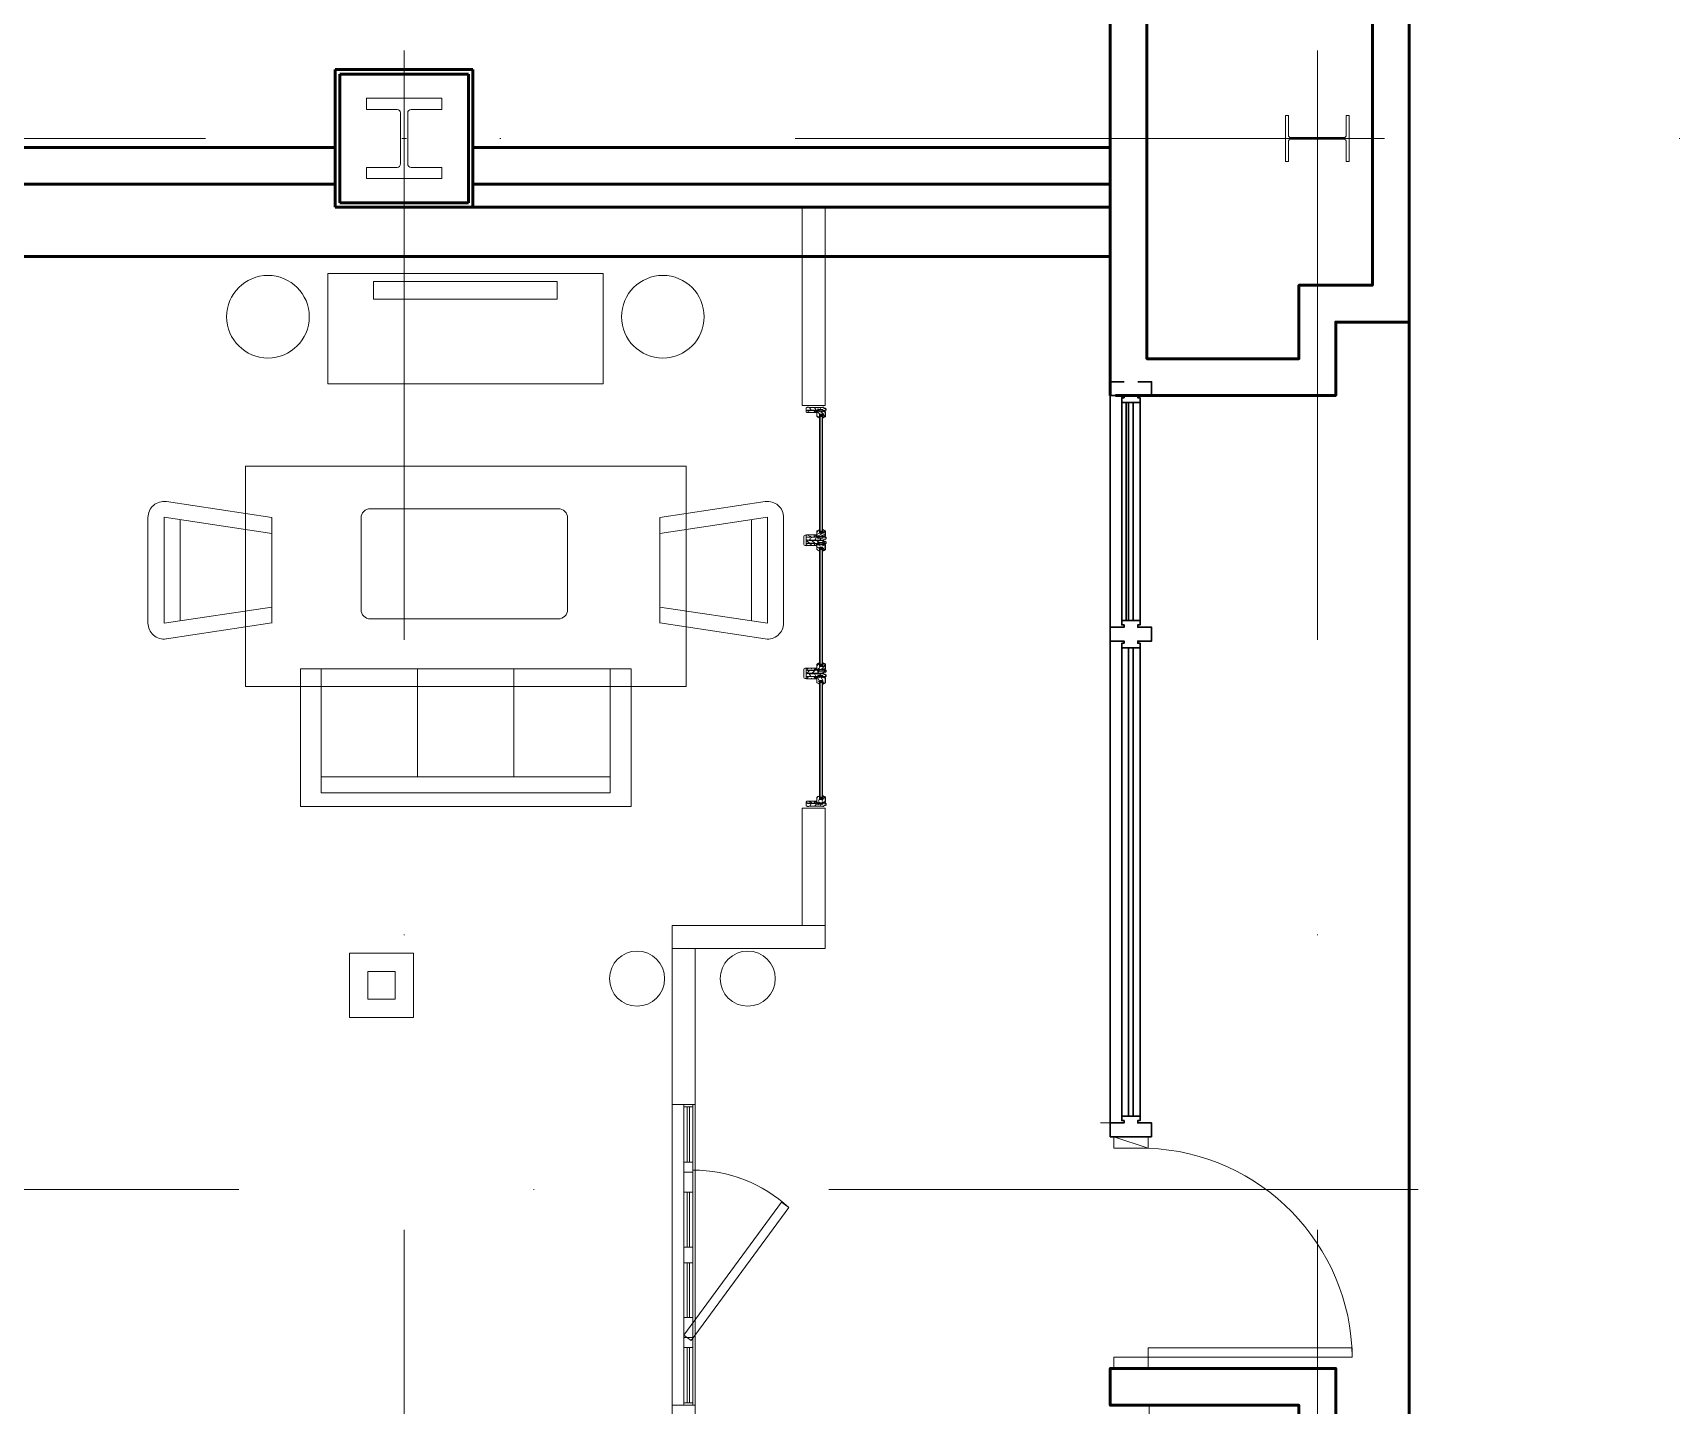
# Model space of a CAD drawing. Header units: inches. Extents: x -399 to 3145, y -842 to 1753.
# Drawn here: x 2511.1 to 2868.4, y 372 to 671 of the extents above; entities that cross this region are included whole.
import ezdxf

# ---------------------------------------------------------------- set-up
doc = ezdxf.new("R2010")
doc.units = ezdxf.units.IN
doc.header["$MEASUREMENT"] = 0
doc.linetypes.add('IMPORT-DGN Style 4 _2_', pattern=[256.963558, 128.401528, -64.200764, 0.160502, -64.200764])
for name, color, linetype, lineweight in [('Level 10', 7, 'Continuous', 9), ('Level 12', 7, 'Continuous', 9), ('Level 16', 7, 'Continuous', 9), ('Level 25', 7, 'Continuous', 9), ('Level 28', 7, 'Continuous', 9), ('Level 52', 7, 'Continuous', 9)]:
    doc.layers.add(name, color=color, linetype=linetype, lineweight=lineweight)

# ---------------------------------------------------------------- blocks, each defined once
blk = doc.blocks.new('1st-Floor-WCB_dwg_SOFA6_2-825220-Level 1')
at = {"layer": 'Level 52'}
for p, q in [((-219.5, -182.9), (-219.5, 0)), ((-219.5, 0), (219.5, 0)), ((219.5, 0), (219.5, -182.9)), ((-192, -39.6), (192, -39.6)), ((-64, -182.9), (-64, -39.6)), ((64, -182.9), (64, -39.6)), ((-219.5, -182.9), (219.5, -182.9))]:
    blk.add_line(p, q, dxfattribs=at)
at = {"layer": 'Level 52', "flags": 128}
blk.add_lwpolyline([(-192, -182.9), (-192, -18.3), (192, -18.3), (192, -182.9)], dxfattribs=at)
blk = doc.blocks.new('1st-Floor-WCB_dwg_LOUNG27_2-825221-Level 1')
at = {"layer": 'Level 52'}
for p, q in [((70.1, 0), (-70.1, 0)), ((-70, -164.6), (-91.2, -24.4)), ((-67.1, -42.7), (67.1, -42.7)), ((91.2, -24.4), (70, -164.6))]:
    blk.add_line(p, q, dxfattribs=at)
at = {"layer": 'Level 52', "flags": 128}
for points in [[(48.8, -164.6), (70.4, -21.4), (-70.4, -21.4), (-48.8, -164.6)], [(70.1, -164.6), (-30.5, -164.6), (-70.1, -164.6)]]:
    blk.add_lwpolyline(points, dxfattribs=at)
at = {"layer": 'Level 52'}
for centre, start, end in [((-70.1, -21.3), 90, 188.1301), ((70.1, -21.3), 351.8699, 90)]:
    blk.add_arc(centre, 21.3, start, end, dxfattribs=at)
blk = doc.blocks.new('1st-Floor-WCB_dwg_TBLCOFFE_2-825222-Level 1')
at = {"layer": 'Level 52'}
for p, q in [((-125, 0), (125, 0)), ((-137.2, -134.1), (-137.2, -12.2)), ((137.2, -12.2), (137.2, -134.1)), ((125, -146.3), (-125, -146.3))]:
    blk.add_line(p, q, dxfattribs=at)
for centre, start, end in [((125, -12.2), 360, 90), ((-125, -12.2), 90, 180), ((-125, -134.1), 180, 270), ((125, -134.1), 270, 0)]:
    blk.add_arc(centre, 12.2, start, end, dxfattribs=at)
blk = doc.blocks.new('1st-Floor-WCB_dwg_14W342-825230-Level 1')
at = {"layer": 'Level 12'}
for p, q in [((-3, 0), (3, 0)), ((0, 3), (0, -3)), ((3.6, -4.8), (6.9, -4.8))]:
    blk.add_line(p, q, dxfattribs=at)
at = {"layer": 'Level 12', "flags": 128}
for points in [[(-53.3, -49.9), (-53.3, -25), (-53.3, 0), (-53.3, 25), (-53.3, 49.9)], [(-53.3, 49.9), (-49.6, 49.9), (-45.9, 49.9), (-42.2, 49.9), (-38.5, 49.9)], [(-38.5, 49.9), (-38.5, 39.8), (-38.5, 29.6), (-38.5, 19.5), (-38.5, 9.3)], [(38.5, 9.3), (38.5, 19.5), (38.5, 29.6), (38.5, 39.8), (38.5, 49.9)], [(38.5, 49.9), (42.2, 49.9), (45.9, 49.9), (49.6, 49.9), (53.3, 49.9)], [(53.3, 49.9), (53.3, 25), (53.3, 0), (53.3, -25), (53.3, -49.9)], [(-33.9, 4.8), (-17, 4.8), (0, 4.8), (17, 4.8), (33.9, 4.8)], [(-38.5, -9.3), (-38.5, -19.5), (-38.5, -29.6), (-38.5, -39.8), (-38.5, -49.9)], [(33.9, -4.8), (17, -4.8), (0, -4.8), (-17, -4.8), (-33.9, -4.8)], [(38.5, -49.9), (38.5, -39.8), (38.5, -29.6), (38.5, -19.5), (38.5, -9.3)], [(-38.5, -49.9), (-42.2, -49.9), (-45.9, -49.9), (-49.6, -49.9), (-53.3, -49.9)], [(53.3, -49.9), (49.6, -49.9), (45.9, -49.9), (42.2, -49.9), (38.5, -49.9)]]:
    blk.add_lwpolyline(points, dxfattribs=at)
at = {"layer": 'Level 12'}
for centre, start, end in [((-33.9, 9.3), 180, 270), ((33.9, 9.3), 270, 360), ((-33.9, -9.3), 90, 180), ((33.9, -9.3), 0, 90)]:
    blk.add_arc(centre, 4.57, start, end, dxfattribs=at)
blk = doc.blocks.new('1st-Floor-WCB_dwg_14W61-825238-Level 1')
at = {"layer": 'Level 12'}
for p, q in [((-3, 0), (3, 0)), ((0, 3), (0, -3))]:
    blk.add_line(p, q, dxfattribs=at)
at = {"layer": 'Level 12', "flags": 128}
for points in [[(-38.5, 30.5), (-39.4, 30.5), (-40.4, 30.5), (-41.3, 30.5), (-42.3, 30.5)], [(-42.3, 30.5), (-42.3, 15.2), (-42.3, 0), (-42.3, -15.2), (-42.3, -30.5)], [(-38.5, 4.2), (-38.5, 10.8), (-38.5, 17.3), (-38.5, 23.9), (-38.5, 30.5)], [(42.3, 30.5), (41.3, 30.5), (40.4, 30.5), (39.4, 30.5), (38.5, 30.5)], [(38.5, 30.5), (38.5, 23.9), (38.5, 17.3), (38.5, 10.8), (38.5, 4.2)], [(42.3, -30.5), (42.3, -15.2), (42.3, 0), (42.3, 15.2), (42.3, 30.5)], [(35.4, 1.1), (17.7, 1.1), (0, 1.1), (-17.7, 1.1), (-35.4, 1.1)], [(-38.5, -30.5), (-38.5, -23.9), (-38.5, -17.3), (-38.5, -10.8), (-38.5, -4.2)], [(-35.4, -1.1), (-17.7, -1.1), (0, -1.1), (17.7, -1.1), (35.4, -1.1)], [(38.5, -4.2), (38.5, -10.8), (38.5, -17.3), (38.5, -23.9), (38.5, -30.5)], [(-42.3, -30.5), (-41.3, -30.5), (-40.4, -30.5), (-39.4, -30.5), (-38.5, -30.5)], [(38.5, -30.5), (39.4, -30.5), (40.4, -30.5), (41.3, -30.5), (42.3, -30.5)]]:
    blk.add_lwpolyline(points, dxfattribs=at)
at = {"layer": 'Level 12'}
for centre, start, end in [((-35.4, 4.2), 180, 270), ((35.4, 4.2), 270, 360), ((-35.4, -4.2), 90, 180), ((35.4, -4.2), 0, 90)]:
    blk.add_arc(centre, 3.05, start, end, dxfattribs=at)
blk = doc.blocks.new('1st-Floor-WCB_dwg_ASCDHHV-825254-Level 1')
at = {"layer": 'Level 16'}
h = blk.add_hatch(dxfattribs=at)
h.set_pattern_fill('FP_3', color=256, style=0, pattern_type=2)
h.set_pattern_definition([(225, (-202.902, -143.768), (-6.89712, -4e-16), [4.877, -43.891]), (225, (-214.109, -153.251), (-6.89712, -4e-16), [4.877, -19.507]), (198.435, (-199.453, -147.217), (-6.896928, -6e-06), [10.905, -98.144]), (239.036, (-187.384, -131.699), (-6.89664, 0.00037), [5.027, -35.188]), (239.036, (-193.418, -139.457), (-6.89664, 0.00037), [5.027, -35.188]), (239.036, (-189.97, -122.215), (-6.89664, 0.00037), [5.027, -35.188]), (210.964, (-209.798, -150.665), (-6.896644, -0.000372), [5.027, -196.049]), (210.964, (-271.87, -185.149), (-6.896644, -0.000372), [5.027, -196.049]), (210.964, (-327.045, -219.633), (-6.896644, -0.000372), [5.027, -196.049]), (251.565, (-220.144, -161.01), (-6.89693, 6e-06), [5.452, -103.596]), (251.565, (-199.453, -92.042), (-6.89693, 6e-06), [5.452, -103.596]), (251.565, (-213.247, -126.526), (-6.89693, 6e-06), [5.452, -103.596])])
edge = h.paths.add_edge_path(flags=0)
edge.add_line((7.5, 0), (8.4, 0))
edge.add_line((8.4, 0), (8.4, -0.4))
edge.add_line((8.4, -0.4), (27, -0.4))
edge.add_line((27, -0.4), (27.1, 0))
edge.add_line((27.1, 0), (29, 0))
edge.add_line((29, 0), (29.5, -0.6))
edge.add_line((29.5, -0.6), (30.3, -0.6))
edge.add_line((30.3, -0.6), (30.5, -0.7))
edge.add_line((30.5, -0.7), (30.5, -4.3))
edge.add_line((30.5, -4.3), (29, -4.3))
edge.add_line((29, -4.3), (28.7, -4))
edge.add_line((28.7, -4), (18.7, -4))
edge.add_line((18.7, -4), (18.4, -4.3))
edge.add_line((18.4, -4.3), (16.1, -4.3))
edge.add_line((16.1, -4.3), (15.2, -3.8))
edge.add_line((15.2, -3.8), (15.1, -2.3))
edge.add_line((15.1, -2.3), (14.6, -2.3))
edge.add_line((14.6, -2.3), (14.6, -3.8))
edge.add_line((14.6, -3.8), (14.1, -3.8))
edge.add_line((14.1, -3.8), (14, -3.2))
edge.add_arc((13.7, -3.3), 0.366, 2, 90)
edge.add_line((13.7, -2.9), (8.8, -2.9))
edge.add_arc((8.8, -3.3), 0.366, 90, 178)
edge.add_line((8.5, -3.2), (8.4, -4.3))
edge.add_line((8.4, -4.3), (5.4, -4.3))
edge.add_line((5.4, -4.3), (5.3, -3.6))
edge.add_line((5.3, -3.6), (5, -3.6))
edge.add_line((5, -3.6), (5, -4.1))
edge.add_line((5, -4.1), (4.9, -4.1))
edge.add_line((4.9, -4.1), (4.2, -4.1))
edge.add_line((4.2, -4.1), (4.1, -3.9))
edge.add_line((4.1, -3.9), (4.1, -2.2))
edge.add_line((4.1, -2.2), (5.7, -1.2))
edge.add_line((5.7, -1.2), (6.1, -1.2))
edge.add_line((6.1, -1.2), (6.1, -1.6))
edge.add_line((6.1, -1.6), (7, -1.6))
edge.add_arc((7, -1.2), 0.366, 270, 357)
edge.add_line((7.4, -1.2), (7.5, 0))
h = blk.add_hatch(dxfattribs=at)
h.set_pattern_fill('FP_2', color=256, style=0, pattern_type=2)
h.set_pattern_definition([(225, (-214.578, -160.4), (-4.828125, -4e-16), [3.414, -30.724]), (225, (-222.423, -167.038), (-4.828125, -4e-16), [3.414, -13.655]), (198.435, (-212.164, -162.814), (-4.827849, 0.000312), [7.633, -68.701]), (239.036, (-203.715, -151.951), (-4.82803, 2e-05), [3.519, -24.632]), (239.036, (-207.94, -157.382), (-4.82803, 2e-05), [3.519, -24.632]), (239.036, (-205.526, -145.313), (-4.82803, 2e-05), [3.519, -24.632]), (210.964, (-219.406, -165.228), (-4.828028, -2e-05), [3.519, -137.234]), (210.964, (-262.856, -189.366), (-4.828028, -2e-05), [3.519, -137.234]), (210.964, (-301.478, -213.505), (-4.828028, -2e-05), [3.519, -137.234]), (251.565, (-226.648, -172.469), (-4.82785, -0.00031), [3.817, -72.517]), (251.565, (-212.164, -124.191), (-4.82785, -0.00031), [3.817, -72.517]), (251.565, (-221.82, -148.33), (-4.82785, -0.00031), [3.817, -72.517])])
edge = h.paths.add_edge_path(flags=0)
edge.add_line((5.4, -12.4), (5.4, -6.1))
edge.add_line((5.4, -6.1), (5.9, -5.5))
edge.add_line((5.9, -5.5), (6.1, -5.5))
edge.add_line((6.1, -5.5), (6.5, -5.6))
edge.add_line((6.5, -5.6), (6.5, -6))
edge.add_line((6.5, -6), (7.1, -6))
edge.add_line((7.1, -6), (7.1, -5.3))
edge.add_line((7.1, -5.3), (7.3, -5.1))
edge.add_line((7.3, -5.1), (8.6, -5.1))
edge.add_line((8.6, -5.1), (8.6, -5.6))
edge.add_line((8.6, -5.6), (9, -5.6))
edge.add_line((9, -5.6), (9.1, -5.1))
edge.add_line((9.1, -5.1), (13, -5.1))
edge.add_line((13, -5.1), (13, -5.6))
edge.add_line((13, -5.6), (13.5, -5.6))
edge.add_line((13.5, -5.6), (13.5, -5.1))
edge.add_line((13.5, -5.1), (16.4, -5.1))
edge.add_line((16.4, -5.1), (16.6, -5.3))
edge.add_line((16.6, -5.3), (16.6, -12.4))
edge.add_line((16.6, -12.4), (15.9, -12.4))
edge.add_arc((13.9, -10.7), 2.67, 271.1774, 319.9216, ccw=False)
edge.add_line((13.9, -13.4), (13.9, -13.9))
edge.add_line((13.9, -13.9), (13.2, -13.9))
edge.add_line((13.2, -13.9), (13.1, -9.3))
edge.add_line((13.1, -9.3), (8.7, -9.3))
edge.add_line((8.7, -9.3), (8.6, -11.4))
edge.add_line((8.6, -11.4), (8.5, -11.3))
edge.add_line((8.5, -11.3), (8, -11.9))
edge.add_line((8, -11.9), (8.5, -12.3))
edge.add_line((8.5, -12.3), (8.5, -13.9))
edge.add_line((8.5, -13.9), (8, -13.9))
edge.add_line((8, -13.9), (8, -13.4))
edge.add_arc((8.1, -10.7), 2.67, 220.0784, 268.8226, ccw=False)
edge.add_line((6, -12.4), (5.4, -12.4))
h = blk.add_hatch(dxfattribs=at)
h.set_pattern_fill('FP_1', color=256, style=0, pattern_type=2)
h.set_pattern_definition([(135, (-191.49, -162.103), (4e-16, 4.828125), [3.414, -30.724]), (135, (-198.128, -154.258), (4e-16, 4.828125), [3.414, -13.655]), (108.435, (-193.903, -164.517), (0.000312, 4.827849), [7.633, -68.701]), (149.036, (-183.041, -172.965), (2e-05, 4.82803), [3.519, -24.632]), (149.036, (-188.472, -168.741), (2e-05, 4.82803), [3.519, -24.632]), (149.036, (-176.403, -171.155), (2e-05, 4.82803), [3.519, -24.632]), (120.964, (-196.317, -157.275), (-2e-05, 4.828028), [3.519, -137.234]), (120.964, (-220.456, -113.825), (-2e-05, 4.828028), [3.519, -137.234]), (120.964, (-244.595, -75.203), (-2e-05, 4.828028), [3.519, -137.234]), (161.565, (-203.559, -150.033), (-0.00031, 4.82785), [3.817, -72.517]), (161.565, (-155.281, -164.517), (-0.00031, 4.82785), [3.817, -72.517]), (161.565, (-179.42, -154.861), (-0.00031, 4.82785), [3.817, -72.517])])
edge = h.paths.add_edge_path(flags=0)
edge.add_line((17, -6.4), (17, -4.3))
edge.add_line((17, -4.3), (30.5, -4.3))
edge.add_line((30.5, -4.3), (30.5, -6.4))
edge.add_arc((29.7, -6.4), 0.762, 270, 360, ccw=False)
edge.add_line((29.7, -7.1), (17.8, -7.1))
edge.add_arc((17.8, -6.4), 0.762, 180, 270, ccw=False)
for p, q in [((9, -3.5), (8.7, -3.8)), ((13, -3.5), (9.1, -3.5)), ((9.2, -5.1), (12.8, -5.1)), ((9.7, -11.1), (10, -10.9)), ((10, -10.9), (9.8, -11.2)), ((10.2, -10.8), (11.6, -10.8)), ((11.6, -10.9), (10.2, -10.9)), ((12, -11.2), (11.8, -10.9)), ((11.8, -10.9), (12.1, -11.1)), ((13.3, -3.8), (13, -3.5)), ((15.8, -5), (14, -5)), ((14, -5.1), (15.8, -5.1)), ((14.2, -4.1), (15.5, -4.2)), ((14.4, -3.9), (14.4, -3.9)), ((15.4, -3.9), (15.3, -3.9)), ((15.8, -4.4), (15.8, -5)), ((16, -4.9), (15.9, -4.4))]:
    blk.add_line(p, q, dxfattribs=at)
at = {"layer": 'Level 16', "flags": 128}
for points in [[(7.5, 0), (7.4, -0.3), (7.4, -0.6), (7.4, -0.9), (7.4, -1.2)], [(8.4, 0), (8.1, 0), (7.9, 0), (7.7, 0), (7.5, 0)], [(8.4, -0.4), (8.4, -0.3), (8.4, -0.2), (8.4, -0.1), (8.4, 0)], [(27.1, 0), (27.1, -0.1), (27.1, -0.2), (27.1, -0.3), (27, -0.4)], [(29, 0), (28.5, 0), (28, 0), (27.5, 0), (27.1, 0)], [(29.5, -0.6), (29.4, -0.4), (29.2, -0.3), (29.1, -0.1), (29, 0)], [(5.7, -1.2), (5.3, -1.5), (4.9, -1.7), (4.5, -2), (4.1, -2.2)], [(4.1, -2.2), (4.1, -2.6), (4.1, -3), (4.1, -3.5), (4.1, -3.9)], [(4.1, -3.9), (4.1, -3.9), (4.2, -4), (4.2, -4), (4.2, -4.1)], [(4.2, -4.1), (4.4, -4.1), (4.6, -4.1), (4.8, -4.1), (4.9, -4.1)], [(4.9, -4.1), (5, -4.1), (5, -4.1), (5, -4.1), (5, -4.1)], [(5, -4.1), (5, -3.9), (5, -3.8), (5, -3.7), (5, -3.6)], [(5, -3.6), (5.1, -3.6), (5.1, -3.6), (5.2, -3.6), (5.3, -3.6)], [(5.2, -5.9), (5.2, -7.5), (5.2, -9.1), (5.2, -10.8), (5.2, -12.4)], [(5.3, -3.6), (5.3, -3.8), (5.4, -3.9), (5.4, -4.1), (5.4, -4.3)], [(5.3, -12.4), (5.3, -10.8), (5.3, -9.1), (5.3, -7.5), (5.3, -5.9)], [(5.4, -4.3), (6.2, -4.3), (6.9, -4.3), (7.7, -4.3), (8.4, -4.3)], [(5.9, -5.5), (5.8, -5.7), (5.7, -5.8), (5.5, -6), (5.4, -6.1)], [(5.4, -6.1), (5.4, -7.7), (5.4, -9.3), (5.4, -10.8), (5.4, -12.4)], [(5.4, -12.4), (5.6, -12.4), (5.7, -12.4), (5.9, -12.4), (6, -12.4)], [(5.8, -12.7), (5.8, -12.7), (5.7, -12.7), (5.7, -12.7), (5.6, -12.7)], [(5.6, -12.8), (5.7, -12.8), (5.8, -12.8), (5.8, -12.8), (5.9, -12.8)], [(6.1, -1.2), (6, -1.2), (5.9, -1.2), (5.8, -1.2), (5.7, -1.2)], [(6.7, -5.4), (6.4, -5.4), (6.2, -5.4), (6, -5.4), (5.7, -5.4)], [(5.7, -5.5), (5.9, -5.5), (6.2, -5.5), (6.4, -5.6), (6.7, -5.6)], [(6.1, -5.5), (6.1, -5.5), (6, -5.5), (6, -5.5), (5.9, -5.5)], [(6.1, -1.6), (6.1, -1.5), (6.1, -1.4), (6.1, -1.3), (6.1, -1.2)], [(7, -1.6), (6.8, -1.6), (6.6, -1.6), (6.4, -1.6), (6.1, -1.6)], [(6.5, -5.6), (6.4, -5.6), (6.3, -5.6), (6.2, -5.6), (6.1, -5.5)], [(6.5, -6), (6.5, -5.9), (6.5, -5.8), (6.5, -5.7), (6.5, -5.6)], [(6.7, -5.8), (6.6, -5.8), (6.6, -5.8), (6.5, -5.8), (6.5, -5.8)], [(6.5, -5.8), (6.5, -5.8), (6.5, -5.9), (6.5, -5.9), (6.5, -6)], [(6.5, -6), (6.5, -6), (6.6, -6), (6.6, -6), (6.7, -6)], [(7.1, -6), (6.9, -6), (6.8, -6), (6.7, -6), (6.5, -6)], [(7.3, -5.1), (7.3, -5.2), (7.2, -5.2), (7.2, -5.3), (7.1, -5.3)], [(7.1, -5.3), (7.1, -5.5), (7.1, -5.6), (7.1, -5.8), (7.1, -6)], [(8.6, -5.1), (8.3, -5.1), (8, -5.1), (7.6, -5.1), (7.3, -5.1)], [(7.8, -13.7), (7.8, -13.8), (7.8, -13.8), (7.8, -13.8), (7.8, -13.8)], [(7.9, -13.8), (7.9, -13.8), (7.9, -13.8), (7.9, -13.7), (7.9, -13.7)], [(8, -11.9), (8.1, -11.7), (8.2, -11.6), (8.4, -11.4), (8.5, -11.3)], [(8.5, -12.3), (8.4, -12.2), (8.3, -12.1), (8.1, -12), (8, -11.9)], [(8, -13.4), (8, -13.5), (8, -13.6), (8, -13.8), (8, -13.9)], [(8, -13.9), (8.1, -13.9), (8.3, -13.9), (8.4, -13.9), (8.5, -13.9)], [(27, -0.4), (22.4, -0.4), (17.7, -0.4), (13, -0.4), (8.4, -0.4)], [(8.4, -4.3), (8.5, -4), (8.5, -3.8), (8.5, -3.5), (8.5, -3.2)], [(8.5, -11.3), (8.5, -11.3), (8.5, -11.3), (8.6, -11.3), (8.6, -11.4)], [(8.5, -13.9), (8.5, -13.5), (8.5, -13.1), (8.5, -12.7), (8.5, -12.3)], [(8.5, -12.8), (8.5, -13.1), (8.5, -13.3), (8.5, -13.5), (8.5, -13.7)], [(8.6, -5.6), (8.6, -5.5), (8.6, -5.4), (8.6, -5.3), (8.6, -5.1)], [(9, -5.6), (8.9, -5.6), (8.8, -5.6), (8.7, -5.6), (8.6, -5.6)], [(8.6, -11.4), (8.6, -10.9), (8.6, -10.3), (8.6, -9.8), (8.7, -9.3)], [(8.7, -13.5), (8.7, -13.5), (8.6, -13.5), (8.6, -13.5), (8.6, -13.5)], [(8.6, -13.5), (8.6, -13.6), (8.6, -13.7), (8.6, -13.7), (8.6, -13.8)], [(8.6, -13.7), (8.6, -13.7), (8.6, -13.6), (8.6, -13.6), (8.6, -13.5)], [(8.6, -13.5), (8.6, -13.5), (8.6, -13.5), (8.7, -13.5), (8.7, -13.5)], [(8.7, -3.9), (8.7, -5.5), (9, -5.5), (9, -5.2)], [(8.7, -9.3), (9.8, -9.3), (10.9, -9.3), (12, -9.3), (13.1, -9.3)], [(8.7, -13.8), (8.7, -13.7), (8.7, -13.7), (8.7, -13.6), (8.7, -13.5)], [(8.7, -13.5), (8.7, -13.6), (8.7, -13.7), (8.7, -13.7), (8.7, -13.8)], [(8.8, -2.9), (10.1, -2.9), (11.3, -2.9), (12.5, -2.9), (13.7, -2.9)], [(8.8, -24.4), (8.8, -9.8), (9.6, -9.8), (9.6, -24.4)], [(8.8, -14), (8.8, -13.7), (8.8, -13.4), (8.8, -13.1), (8.8, -12.9)], [(9.1, -5.1), (9.1, -5.3), (9.1, -5.4), (9.1, -5.5), (9, -5.6)], [(13, -5.1), (12, -5.1), (11, -5.1), (10, -5.1), (9.1, -5.1)], [(9.8, -12.1), (10.9, -12.1), (10.9, -12.2), (9.8, -12.2)], [(12, -12.2), (10.9, -12.2), (10.9, -12.1), (12, -12.1)], [(12.2, -24.4), (12.2, -9.8), (13, -9.8), (13, -24.4)], [(13, -5.2), (13, -5.5), (13.4, -5.5), (13.4, -3.9)], [(13, -5.6), (13, -5.5), (13, -5.4), (13, -5.3), (13, -5.1)], [(13.5, -5.6), (13.3, -5.6), (13.2, -5.6), (13.1, -5.6), (13, -5.6)], [(13.1, -9.3), (13.1, -10.5), (13.1, -11.6), (13.2, -12.8), (13.2, -13.9)], [(13.2, -13.9), (13.4, -13.9), (13.5, -13.9), (13.7, -13.9), (13.9, -13.9)], [(16.4, -5.1), (15.7, -5.1), (14.9, -5.1), (14.2, -5.1), (13.5, -5.1)], [(13.5, -5.1), (13.5, -5.3), (13.5, -5.4), (13.5, -5.5), (13.5, -5.6)], [(13.8, -4.3), (13.8, -4.4), (14, -4.4), (14, -4.3)], [(13.9, -5), (14, -4.4), (13.8, -4.4), (13.8, -4.9)], [(13.9, -13.9), (13.9, -13.8), (13.9, -13.6), (13.9, -13.5), (13.9, -13.4)], [(14, -3.2), (14, -3.4), (14, -3.5), (14.1, -3.7), (14.1, -3.8)], [(14.1, -3.8), (14.2, -3.8), (14.3, -3.8), (14.5, -3.8), (14.6, -3.8)], [(14.6, -3.8), (14.6, -3.5), (14.6, -3.1), (14.6, -2.7), (14.6, -2.3)], [(14.6, -2.3), (14.8, -2.3), (14.9, -2.3), (15, -2.3), (15.1, -2.3)], [(14.7, -2.5), (14.7, -2.7), (14.6, -2.9)], [(14.7, -3), (14.7, -2.9), (14.7, -3.1), (14.6, -3.3)], [(14.7, -3.3), (14.7, -3.2), (14.7, -3.8), (14.6, -3.8)], [(15.1, -2.9), (15, -2.7), (15, -2.5)], [(15.1, -3.3), (15, -3.1), (15, -2.9), (15, -3)], [(15.2, -3.8), (15, -3.8), (15, -3.2), (15, -3.3)], [(15.1, -2.3), (15.1, -2.7), (15.2, -3.1), (15.2, -3.5), (15.2, -3.8)], [(15.2, -3.8), (15.4, -3.9), (15.7, -4), (15.9, -4.2), (16.1, -4.3)], [(15.9, -12.4), (16.1, -12.4), (16.2, -12.4), (16.4, -12.4), (16.6, -12.4)], [(16.1, -4.3), (16.7, -4.3), (17.3, -4.3), (17.8, -4.3), (18.4, -4.3)], [(16.6, -5.3), (16.5, -5.3), (16.5, -5.2), (16.4, -5.2), (16.4, -5.1)], [(16.6, -12.4), (16.6, -10.6), (16.6, -8.9), (16.6, -7.1), (16.6, -5.3)], [(30.5, -4.3), (27.1, -4.3), (23.8, -4.3), (20.4, -4.3), (17, -4.3)], [(17, -4.3), (17, -4.8), (17, -5.3), (17, -5.8), (17, -6.4)], [(17.8, -7.1), (20.8, -7.1), (23.8, -7.1), (26.7, -7.1), (29.7, -7.1)], [(18.4, -4.3), (18.5, -4.2), (18.5, -4.1), (18.6, -4.1), (18.7, -4)], [(18.7, -4), (21.2, -4), (23.7, -4), (26.2, -4), (28.7, -4)], [(28.7, -4), (28.8, -4.1), (28.8, -4.1), (28.9, -4.2), (29, -4.3)], [(29, -4.3), (29.3, -4.3), (29.7, -4.3), (30.1, -4.3), (30.5, -4.3)], [(30.3, -0.6), (30.1, -0.6), (29.9, -0.6), (29.7, -0.6), (29.5, -0.6)], [(30.5, -0.7), (30.4, -0.7), (30.4, -0.7), (30.3, -0.6), (30.3, -0.6)], [(30.5, -4.3), (30.5, -3.4), (30.5, -2.5), (30.5, -1.6), (30.5, -0.7)], [(30.5, -6.4), (30.5, -5.8), (30.5, -5.3), (30.5, -4.8), (30.5, -4.3)]]:
    blk.add_lwpolyline(points, dxfattribs=at)
at = {"layer": 'Level 16'}
for centre, radius, start, end in [((5.7, -5.9), 0.509, 85, 180), ((5.6, -12.4), 0.442, 180, 275.0019), ((5.7, -5.9), 0.366, 85, 180), ((5.6, -12.4), 0.299, 180, 275.0019), ((5.9, -13), 0.299, 49.3939, 95.0019), ((5.9, -13), 0.155, 49.3939, 95.0019), ((8.1, -10.7), 2.67, 220.0784, 268.8226), ((8, -10.4), 3.19, 229.3939, 262.8531), ((8, -10.4), 3.05, 229.3939, 262.8531), ((6.7, -5.7), 0.26, 270, 85), ((6.7, -5.7), 0.116, 270, 85), ((7, -1.2), 0.366, 270, 357), ((7.6, -13.7), 0.299, 7, 82.8531), ((7.6, -13.7), 0.155, 7, 82.8531), ((8.2, -13.8), 0.451, 187, 360), ((8.2, -13.8), 0.308, 187, 0), ((8.8, -3.3), 0.366, 90, 178), ((8.7, -12.9), 0.159, 30.0784, 146.044), ((8.5, -13.7), 0.0387, 229.8724, 321.8442), ((8.2, -13.8), 0.451, 332.8427, 360), ((8.7, -13.9), 0.1, 219.8982, 317.1761), ((8.8, -3.9), 0.0953, 135, 179), ((9.1, -3.6), 0.0953, 90, 135), ((9.1, -5.2), 0.0958, 85.4033, 179.1314), ((9.2, -5.1), 0.0952, 199.1474, 270), ((10.9, -7.3), 2.81, 241.6668, 298.3332), ((9.9, -11.3), 0.286, 135, 194.839), ((8.5, -11.7), 1.18, 344.6411, 14.839), ((9.8, -12), 0.189, 164.6411, 270), ((9.8, -12.7), 0.456, 85.5112, 119.0241), ((9.9, -11.3), 0.188, 135, 194.839), ((8.5, -11.7), 1.27, 344.6411, 14.839), ((9.8, -12), 0.0914, 164.6411, 270), ((10.2, -11.1), 0.286, 90, 135), ((10.2, -11.1), 0.188, 90, 135), ((11.6, -11.1), 0.286, 45, 90), ((11.6, -11.1), 0.188, 45, 90), ((11.9, -11.3), 0.188, 345.161, 45), ((13.3, -11.7), 1.27, 165.161, 195.3589), ((12, -12), 0.0914, 270, 15.3589), ((12, -12), 0.189, 270, 15.3589), ((12, -12.7), 0.471, 55.9533, 89.1628), ((11.9, -11.3), 0.286, 345.161, 45), ((13.3, -11.7), 1.18, 165.161, 195.3589), ((12.8, -5.1), 0.0952, 270, 340.8526), ((12.9, -5.2), 0.0958, 0.8686, 94.5967), ((13, -3.6), 0.0952, 45, 90), ((13.3, -3.9), 0.0953, 1, 45), ((13.7, -3.3), 0.366, 2, 90), ((14.2, -4.3), 0.378, 91.8074, 175.3373), ((14, -5), 0.189, 175.3373, 270), ((14, -5), 0.0671, 175.3373, 270), ((13.9, -10.7), 2.67, 271.1774, 319.9216), ((14.2, -4.3), 0.256, 92.196, 175.3373), ((14.2, -3.7), 0.305, 271.8074, 300), ((14.6, -4.1), 0.305, 90, 120), ((14.7, -3), 0.0648, 155.6397, 357.4936), ((14.7, -3.3), 0.0648, 155.6397, 357.4936), ((14.9, -2.5), 0.122, 0, 180), ((15.1, -3), 0.0647, 182.5959, 24.2709), ((15.1, -3.3), 0.0648, 182.5064, 24.3603), ((15.2, -4.1), 0.305, 60, 90), ((15.6, -3.8), 0.266, 217.6214, 255.1611), ((15.5, -4.4), 0.384, 3.6908, 87.2208), ((15.5, -4.4), 0.256, 4.6627, 87.804), ((15.8, -5), 0.189, 270, 4.6627), ((15.8, -5), 0.0671, 270, 4.6627), ((17.8, -6.4), 0.762, 180, 270), ((29.7, -6.4), 0.762, 270, 0)]:
    blk.add_arc(centre, radius, start, end, dxfattribs=at)

msp = doc.modelspace()

# ---------------------------------------------------------------- linework, layer by layer
at = {"layer": 'Level 10', "color": 40, "linetype": 'IMPORT-DGN Style 4 _2_'}
for p, q in [((2592.07, 1695), (2592.07, -842)), ((2791.07, 1695), (2791.07, -842)), ((3062.67, 648), (-398.93, 648)), ((-398.93, 419), (3062.67, 419))]:
    msp.add_line(p, q, dxfattribs=at)
at = {"layer": 'Level 16', "color": 50, "lineweight": 30}
for p, q in [((2745.94, 541.5), (2745.94, 592)), ((2748.44, 591.5), (2748.44, 543)), ((2749.44, 543), (2749.44, 590.5)), ((2749.94, 543), (2749.94, 590.5)), ((2750.94, 543), (2750.94, 590.5)), ((2752.44, 591.5), (2752.44, 543)), ((2745.95, 538.5), (2745.95, 433.5)), ((2748.44, 537), (2748.44, 435)), ((2749.94, 537), (2749.94, 435)), ((2750.94, 537), (2750.94, 435))]:
    msp.add_line(p, q, dxfattribs=at)
at = {"layer": 'Level 16', "color": 2, "lineweight": 13}
for p, q in [((2682.58, 585.44), (2682.58, 564.44)), ((2682.71, 585.44), (2682.71, 564.44)), ((2683.15, 585.44), (2683.15, 564.44)), ((2683.27, 585.44), (2683.27, 564.44)), ((2682.58, 556.44), (2682.58, 535.44)), ((2682.71, 556.44), (2682.71, 535.44)), ((2683.15, 556.44), (2683.15, 535.44)), ((2683.27, 556.44), (2683.27, 535.44)), ((2682.58, 506.44), (2682.58, 527.44)), ((2682.71, 506.44), (2682.71, 527.44)), ((2683.15, 506.44), (2683.15, 527.44)), ((2683.27, 506.44), (2683.27, 527.44)), ((2653, 372), (2653, 437.5)), ((2653, 436.98), (2655, 436.98)), ((2653.74, 436.98), (2654.24, 436.98)), ((2653.74, 436.98), (2653.74, 424.95)), ((2654.24, 436.98), (2654.24, 424.95)), ((2655, 372), (2655, 437.5)), ((2655, 424.95), (2653, 424.95)), ((2655, 422.74), (2653, 422.74)), ((2654.24, 424.95), (2653.74, 424.95)), ((2655, 418.39), (2653, 418.39)), ((2653.74, 418.39), (2654.24, 418.39)), ((2653.74, 418.39), (2653.74, 406.46)), ((2654.24, 418.39), (2654.24, 406.46)), ((2655, 406.46), (2653, 406.46)), ((2654.24, 406.46), (2653.74, 406.46)), ((2655, 403.02), (2653, 403.02)), ((2653.74, 391.1), (2653.74, 403.04)), ((2654.24, 403.04), (2653.74, 403.04)), ((2654.24, 391.1), (2654.24, 403.04)), ((2655, 391.1), (2653, 391.1)), ((2653.74, 391.1), (2654.24, 391.1)), ((2655, 386.77), (2653, 386.77)), ((2655, 384.56), (2653, 384.56)), ((2653.74, 372.53), (2653.74, 384.56)), ((2654.24, 384.56), (2653.74, 384.56)), ((2654.24, 372.53), (2654.24, 384.56)), ((2653, 372.53), (2655, 372.53)), ((2653.74, 372.53), (2654.24, 372.53))]:
    msp.add_line(p, q, dxfattribs=at)
at = {"layer": 'Level 16', "color": 50, "lineweight": 30, "flags": 128}
msp.add_lwpolyline([(2751.94, 595), (2754.94, 595), (2754.94, 592), (2751.94, 592), (2751.94, 591.5), (2752.44, 591.5), (2752.44, 590.5), (2748.45, 590.5), (2748.45, 591.5), (2748.94, 591.5), (2748.94, 592), (2745.94, 592), (2745.94, 595), (2748.94, 595)], dxfattribs=at)
at = {"layer": 'Level 16', "color": 2, "lineweight": 13, "flags": 128}
for points in [[(2679.2, 559.56), (2679.2, 560), (2679.2, 560.44), (2679.2, 560.87), (2679.2, 561.31)], [(2679.45, 561.56), (2679.51, 561.56), (2679.58, 561.56), (2679.64, 561.56), (2679.7, 561.56)], [(2679.7, 561.56), (2679.7, 561), (2679.7, 560.44), (2679.7, 559.87), (2679.7, 559.31)], [(2679.7, 559.31), (2679.64, 559.31), (2679.58, 559.31), (2679.51, 559.31), (2679.45, 559.31)], [(2679.7, 532.56), (2679.64, 532.56), (2679.58, 532.56), (2679.51, 532.56), (2679.45, 532.56)], [(2679.7, 530.31), (2679.7, 530.87), (2679.7, 531.44), (2679.7, 532), (2679.7, 532.56)], [(2679.2, 532.31), (2679.2, 531.87), (2679.2, 531.44), (2679.2, 531), (2679.2, 530.56)], [(2679.45, 530.31), (2679.51, 530.31), (2679.58, 530.31), (2679.64, 530.31), (2679.7, 530.31)]]:
    msp.add_lwpolyline(points, dxfattribs=at)
at = {"layer": 'Level 16', "color": 50, "lineweight": 30, "flags": 128}
for points in [[(2748.45, 537), (2752.44, 537), (2752.44, 538), (2751.94, 538), (2751.94, 538.5), (2754.94, 538.5), (2754.94, 541.5), (2751.94, 541.5), (2751.94, 542), (2752.44, 542), (2752.44, 543), (2748.45, 543), (2748.45, 542), (2748.94, 542), (2748.94, 541.5), (2745.94, 541.5), (2745.94, 538.5), (2748.94, 538.5), (2748.94, 538), (2748.45, 538)], [(2752.44, 537), (2752.44, 435)], [(2754.94, 430.5), (2754.94, 433.5), (2751.94, 433.5), (2751.94, 434), (2752.44, 434), (2752.44, 435), (2748.45, 435), (2748.45, 434), (2748.94, 434), (2748.94, 433.5), (2745.94, 433.5), (2745.94, 430.5)]]:
    msp.add_lwpolyline(points, close=True, dxfattribs=at)
at = {"layer": 'Level 16', "color": 2, "lineweight": 13}
for centre, start, end in [((2679.45, 561.31), 90, 180), ((2679.45, 559.56), 180, 270), ((2679.45, 532.31), 90, 180), ((2679.45, 530.56), 180, 270)]:
    msp.add_arc(centre, 0.25, start, end, dxfattribs=at)
at = {"layer": 'Level 25', "color": 2, "lineweight": 13}
for p, q in [((2746.69, 430.5), (2754.19, 430.5)), ((2746.69, 430.5), (2754.19, 428)), ((2746.69, 430.5), (2754.19, 428)), ((2746.69, 430.5), (2746.69, 428)), ((2754.19, 430.5), (2754.19, 428)), ((2754.19, 428), (2746.69, 428)), ((2653, 387.26), (2674.28, 416.26)), ((2654.61, 386.07), (2675.89, 415.08)), ((2675.89, 415.08), (2674.28, 416.26)), ((2653, 387.26), (2654.61, 386.07)), ((2754.19, 382.5), (2746.69, 382.5)), ((2746.69, 382.5), (2746.69, 380)), ((2754.19, 382.5), (2754.19, 384.5)), ((2798.69, 384.5), (2754.19, 384.5)), ((2754.19, 382.5), (2798.69, 382.5)), ((2754.19, 382.5), (2754.19, 380)), ((2798.69, 382.5), (2798.69, 384.5)), ((2754.19, 380), (2746.69, 380))]:
    msp.add_line(p, q, dxfattribs=at)
for centre, radius, start, end in [((2752.44, 381.77), 46.26, 0.9, 87.8268), ((2655, 392.38), 30.85, 47.3638, 90)]:
    msp.add_arc(centre, radius, start, end, dxfattribs=at)
at = {"layer": 'Level 28', "color": 3, "lineweight": 50}
for p, q in [((2577.07, 633), (2577.07, 663)), ((2607.07, 663), (2577.07, 663)), ((2606.07, 662), (2578.07, 662)), ((2578.07, 634), (2578.07, 662)), ((2606.07, 662), (2606.07, 634)), ((2607.07, 633), (2607.07, 663)), ((2282.07, 646), (2577.07, 646)), ((2607.07, 646), (2745.94, 646)), ((2282.07, 638), (2577.07, 638)), ((2607.07, 638), (2745.94, 638)), ((2577.07, 633), (2607.07, 633)), ((2606.07, 634), (2578.07, 634)), ((2607.07, 633), (2745.94, 633)), ((2325.07, 622.25), (2745.94, 622.25))]:
    msp.add_line(p, q, dxfattribs=at)
at = {"layer": 'Level 28', "color": 90}
for p, q in [((2678.82, 633), (2678.82, 589.81)), ((2678.82, 502.06), (2678.82, 476.5)), ((2594.13, 470.5), (2580.13, 470.5)), ((2580.13, 470.5), (2580.13, 456.5)), ((2594.13, 470.5), (2594.13, 456.5)), ((2590.13, 466.5), (2584.13, 466.5)), ((2584.13, 466.5), (2584.13, 460.5)), ((2590.13, 466.5), (2590.13, 460.5)), ((2584.13, 460.5), (2590.13, 460.5)), ((2580.13, 456.5), (2594.13, 456.5)), ((2650.5, 437.5), (2655.5, 437.5)), ((2745.94, 433.5), (2743.82, 433.5)), ((2746.69, 430.5), (2754.19, 430.5)), ((2746.69, 430.5), (2754.19, 428)), ((2746.69, 430.5), (2754.19, 428)), ((2746.69, 430.5), (2746.69, 428)), ((2754.19, 430.5), (2754.19, 428)), ((2754.19, 428), (2746.69, 428)), ((2754.19, 382.5), (2746.69, 382.5)), ((2746.69, 382.5), (2746.69, 380)), ((2754.19, 382.5), (2754.19, 384.5)), ((2798.69, 384.5), (2754.19, 384.5)), ((2754.19, 382.5), (2798.69, 382.5)), ((2754.19, 382.5), (2754.19, 380)), ((2798.69, 382.5), (2798.69, 384.5)), ((2754.19, 380), (2746.69, 380)), ((2650.5, 372), (2655.5, 372))]:
    msp.add_line(p, q, dxfattribs=at)
at = {"layer": 'Level 28', "color": 3, "lineweight": 50, "flags": 128}
for points in [[(2747.07, 592), (2795.07, 592), (2795.07, 608), (2811.07, 608), (2811.07, 688), (2795.07, 688), (2795.07, 704), (2745.94, 704), (2745.94, 592)], [(2811.07, 608), (2811.07, 364), (2795.07, 364), (2795.07, 380), (2745.94, 380), (2745.94, 372), (2787.07, 372), (2787.07, 356), (2803.07, 356), (2803.07, 292), (2787.07, 292), (2787.07, 276), (2745.94, 276), (2745.94, 271), (2754.94, 271), (2754.94, 268), (2795.07, 268), (2795.07, 284), (2795.07, 268), (2793.07, 268), (2793.07, 208), (2380.07, 208)]]:
    msp.add_lwpolyline(points, dxfattribs=at)
msp.add_lwpolyline([(2753.94, 696), (2787.07, 696), (2787.07, 680), (2803.07, 680), (2803.07, 616), (2787.07, 616), (2787.07, 600), (2753.94, 600)], close=True, dxfattribs=at)
at = {"layer": 'Level 28', "color": 90, "flags": 128}
for points in [[(2683.82, 633), (2683.82, 589.81), (2678.82, 589.81), (2683.57, 589.81)], [(2683.57, 502.06), (2678.82, 502.06), (2683.82, 502.06), (2683.82, 471.5), (2650.5, 471.5)], [(2650.5, 305.5), (2650.5, 333), (2650.5, 476.5), (2683.82, 476.5)], [(2600.51, 333), (2574.13, 333), (2574.13, 305.5), (2620.14, 305.5), (2655.5, 305.5), (2655.5, 471.5)], [(2811.07, 364), (2795.07, 364), (2795.07, 380), (2745.94, 380), (2745.94, 372), (2787.07, 372), (2787.07, 356), (2803.07, 356)], [(2745.94, 380), (2745.94, 372), (2752.32, 372), (2754.44, 372), (2754.44, 337.25), (2754.44, 372), (2754.44, 208.25)]]:
    msp.add_lwpolyline(points, dxfattribs=at)
msp.add_lwpolyline([(2754.94, 430.5), (2754.94, 433.5), (2751.94, 433.5), (2751.94, 434), (2752.44, 434), (2752.44, 435), (2748.45, 435), (2748.45, 434), (2748.94, 434), (2748.94, 433.5), (2745.94, 433.5), (2745.94, 430.5)], close=True, dxfattribs=at)
at = {"layer": 'Level 28', "color": 90}
for centre in [(2642.83, 464.94), (2666.95, 464.94)]:
    msp.add_circle(centre, 6, dxfattribs=at)
msp.add_arc((2752.44, 381.77), 46.26, 0.9, 87.8268, dxfattribs=at)
at = {"layer": 'Level 52', "color": 140}
for p, q in [((2575.41, 594.56), (2575.41, 618.56)), ((2575.41, 618.56), (2635.41, 618.56)), ((2635.41, 618.56), (2635.41, 594.56)), ((2625.41, 616.82), (2585.41, 616.82)), ((2585.41, 616.82), (2585.41, 613.01)), ((2625.41, 616.82), (2625.41, 613.01)), ((2585.41, 613.01), (2625.41, 613.01)), ((2575.41, 594.56), (2635.41, 594.56)), ((2557.5, 528.6), (2557.5, 576.6)), ((2653.5, 576.6), (2557.5, 576.6)), ((2653.5, 528.6), (2653.5, 576.6)), ((2557.5, 528.6), (2653.5, 528.6))]:
    msp.add_line(p, q, dxfattribs=at)
for centre in [(2562.39, 609.15), (2648.44, 609.15)]:
    msp.add_circle(centre, 9, dxfattribs=at)

# ---------------------------------------------------------------- block references
at = {"xscale": 0.1640419947506442, "yscale": 0.1640419947506442, "zscale": 0.1640419947506442}
for name, p, rotation in [('1st-Floor-WCB_dwg_14W342-825230-Level 1', (2592.07, 648), 270), ('1st-Floor-WCB_dwg_LOUNG27_2-825221-Level 1', (2674.76, 553.91), 270), ('1st-Floor-WCB_dwg_ASCDHHV-825254-Level 1', (2684.71, 560.44), 180), ('1st-Floor-WCB_dwg_SOFA6_2-825220-Level 1', (2605.5, 502.41), 180), ('1st-Floor-WCB_dwg_ASCDHHV-825254-Level 1', (2684.71, 531.44), 180), ('1st-Floor-WCB_dwg_ASCDHHV-825254-Level 1', (2684.71, 502.44), 180)]:
    msp.add_blockref(name, p, dxfattribs=dict(at, rotation=rotation))
for name, p in [('1st-Floor-WCB_dwg_14W61-825238-Level 1', (2791.07, 648)), ('1st-Floor-WCB_dwg_TBLCOFFE_2-825222-Level 1', (2605.18, 567.32))]:
    msp.add_blockref(name, p, dxfattribs=at)
at = {"extrusion": (0, 0, -1), "xscale": 0.1640419947506442, "yscale": 0.1640419947506442, "zscale": 0.1640419947506442}
for p in [(-2684.71, 589.44), (-2684.71, 560.44), (-2684.71, 531.44)]:
    msp.add_blockref('1st-Floor-WCB_dwg_ASCDHHV-825254-Level 1', p, dxfattribs=at)
at = {"extrusion": (0, 0, -1), "xscale": 0.1640419947506442, "yscale": 0.1640419947506442, "zscale": 0.1640419947506442, "rotation": 270}
msp.add_blockref('1st-Floor-WCB_dwg_LOUNG27_2-825221-Level 1', (-2536.24, 553.91), dxfattribs=at)

doc.saveas('drawing.dxf')
